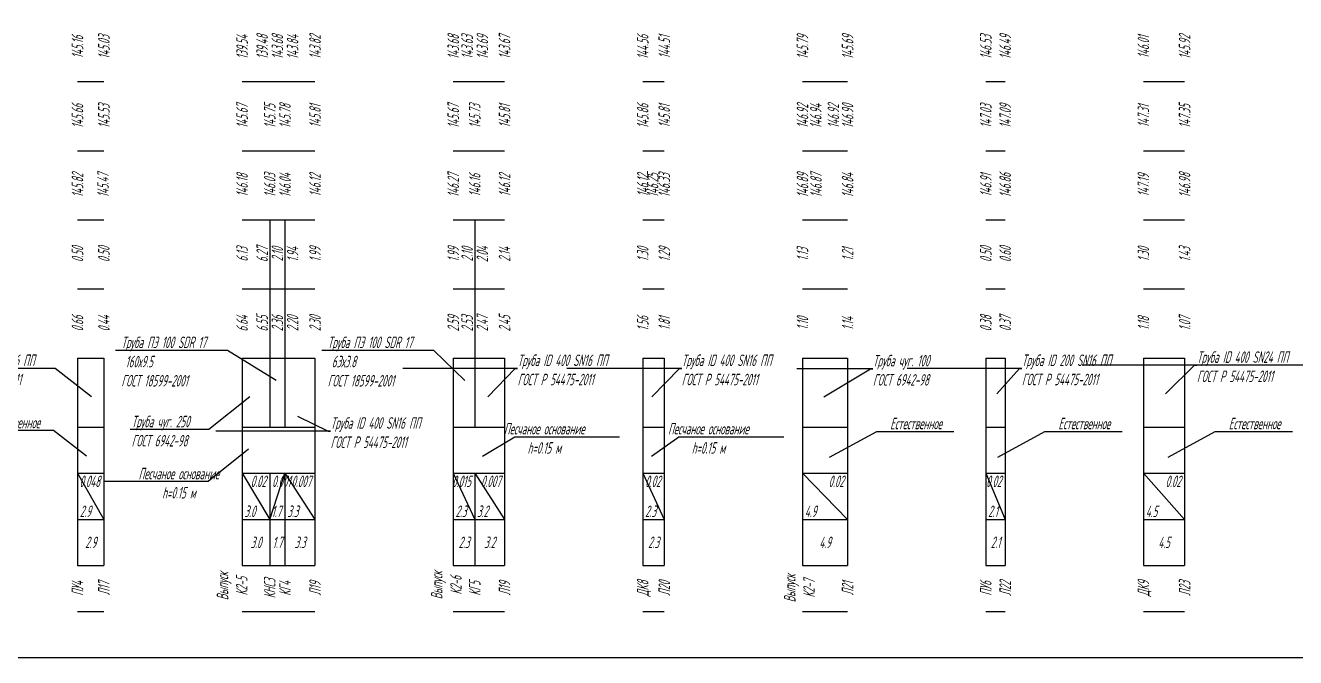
# Model space of a CAD drawing. Header units: metres. Extents: x -30 to 1753, y -860 to 400.
# Drawn here: x 389.5 to 665.2, y -430 to -292.8 of the extents above; entities that cross this region are included whole.
import ezdxf
from ezdxf import colors
from ezdxf.entities.mleader import LeaderData, LeaderLine
from ezdxf.enums import TextEntityAlignment as Align
from ezdxf.math import Vec2, Vec3

# ---------------------------------------------------------------- set-up
doc = ezdxf.new("R2010")
doc.units = ezdxf.units.M
doc.header["$LTSCALE"] = 0.2
doc.layers.add('МГТ_ИГ_Геология', color=252, linetype='Continuous')
doc.layers.add('Таблица', color=7, linetype='Continuous')
doc.layers.add('ПС-НВК-Деталировка', color=7, linetype='Continuous', lineweight=25)
doc.styles.add('SPDS', font='SPDS', dxfattribs={"width": 0.7, "oblique": 15, "height": 2.5})
doc.styles.get("Standard").update_dxf_attribs({"font": 'SPDS.shx', "width": 0.7, "oblique": 15, "height": 3})

# ---------------------------------------------------------------- blocks, each defined once
blk = doc.blocks.new('_None')

msp = doc.modelspace()

# ---------------------------------------------------------------- linework, layer by layer
at = {"layer": 'ПС-НВК-Деталировка'}
msp.add_lwpolyline([(1154, -25), (-10, -25), (-10, -430), (1154, -430)], close=True, dxfattribs=at)
at = {"layer": 'Таблица'}
for p, q in [((400.831, -305), (406.554, -305)), ((436.554, -305), (452.375, -305)), ((482.375, -305), (493.505, -305)), ((523.505, -305), (528.164, -305)), ((558.164, -305), (567.953, -305)), ((597.953, -305), (602.153, -305)), ((632.153, -305), (641.088, -305)), ((400.831, -320), (406.554, -320)), ((436.554, -320), (452.375, -320)), ((482.375, -320), (493.505, -320)), ((523.505, -320), (528.164, -320)), ((558.164, -320), (567.953, -320)), ((597.953, -320), (602.153, -320)), ((632.153, -320), (641.088, -320)), ((400.831, -335), (406.554, -335)), ((436.554, -335), (452.375, -335)), ((442.554, -335), (442.554, -350)), ((445.864, -335), (445.864, -350)), ((482.375, -335), (493.505, -335)), ((487.044, -335), (487.044, -350)), ((523.505, -335), (528.164, -335)), ((558.164, -335), (567.953, -335)), ((597.953, -335), (602.153, -335)), ((632.153, -335), (641.088, -335)), ((400.831, -350), (406.554, -350)), ((436.554, -350), (452.375, -350)), ((442.554, -350), (442.554, -365)), ((445.864, -350), (445.864, -365)), ((482.375, -350), (493.505, -350)), ((487.044, -350), (487.044, -365)), ((523.505, -350), (528.164, -350)), ((558.164, -350), (567.953, -350)), ((597.953, -350), (602.153, -350)), ((632.153, -350), (641.088, -350)), ((400.831, -365), (406.554, -365)), ((400.831, -365), (400.831, -380)), ((406.554, -365), (406.554, -380)), ((436.554, -365), (452.375, -365)), ((436.554, -365), (436.554, -380)), ((442.554, -365), (442.554, -380)), ((445.864, -365), (445.864, -380)), ((452.375, -365), (452.375, -380)), ((482.375, -365), (493.505, -365)), ((482.375, -365), (482.375, -380)), ((487.044, -365), (487.044, -380)), ((493.505, -365), (493.505, -380)), ((523.505, -365), (528.164, -365)), ((523.505, -365), (523.505, -380)), ((528.164, -365), (528.164, -380)), ((558.164, -365), (567.953, -365)), ((558.164, -365), (558.164, -380)), ((567.953, -365), (567.953, -380)), ((597.953, -365), (602.153, -365)), ((597.953, -365), (597.953, -380)), ((602.153, -365), (602.153, -380)), ((632.153, -365), (641.088, -365)), ((632.153, -365), (632.153, -380)), ((641.088, -365), (641.088, -380)), ((400.831, -380), (400.831, -390)), ((400.831, -380), (406.554, -380)), ((406.554, -380), (406.554, -390)), ((436.554, -380), (436.554, -390)), ((436.554, -380), (452.375, -380)), ((452.375, -380), (452.375, -390)), ((482.375, -380), (482.375, -390)), ((482.375, -380), (493.505, -380)), ((493.505, -380), (493.505, -390)), ((523.505, -380), (523.505, -390)), ((523.505, -380), (528.164, -380)), ((528.164, -380), (528.164, -390)), ((558.164, -380), (558.164, -390)), ((558.164, -380), (567.953, -380)), ((567.953, -380), (567.953, -390)), ((597.953, -380), (597.953, -390)), ((597.953, -380), (602.153, -380)), ((602.153, -380), (602.153, -390)), ((632.153, -380), (632.153, -390)), ((632.153, -380), (641.088, -380)), ((641.088, -380), (641.088, -390)), ((400.831, -390), (400.831, -400)), ((400.831, -390), (406.554, -400)), ((400.831, -390), (406.554, -390)), ((406.554, -390), (406.554, -400)), ((436.554, -390), (436.554, -400)), ((436.554, -390), (442.554, -400)), ((436.554, -390), (452.375, -390)), ((442.554, -390), (442.554, -400)), ((442.554, -400), (445.864, -390)), ((445.864, -390), (445.864, -400)), ((445.864, -390), (452.375, -400)), ((452.375, -390), (452.375, -400)), ((482.375, -390), (482.375, -400)), ((482.375, -390), (487.044, -400)), ((482.375, -390), (493.505, -390)), ((487.044, -390), (487.044, -400)), ((487.044, -390), (493.505, -400)), ((493.505, -390), (493.505, -400)), ((523.505, -390), (523.505, -400)), ((523.505, -390), (528.164, -400)), ((523.505, -390), (528.164, -390)), ((528.164, -390), (528.164, -400)), ((558.164, -390), (558.164, -400)), ((558.164, -390), (567.953, -400)), ((558.164, -390), (567.953, -390)), ((567.953, -390), (567.953, -400)), ((597.953, -390), (597.953, -400)), ((597.953, -390), (602.153, -400)), ((597.953, -390), (602.153, -390)), ((602.153, -390), (602.153, -400)), ((632.153, -390), (632.153, -400)), ((632.153, -390), (641.088, -400)), ((632.153, -390), (641.088, -390)), ((641.088, -390), (641.088, -400)), ((400.831, -400), (400.831, -410)), ((400.831, -400), (406.554, -400)), ((406.554, -400), (406.554, -410)), ((436.554, -400), (436.554, -410)), ((436.554, -400), (452.375, -400)), ((442.554, -400), (442.554, -410)), ((445.864, -400), (445.864, -410)), ((452.375, -400), (452.375, -410)), ((482.375, -400), (482.375, -410)), ((482.375, -400), (493.505, -400)), ((487.044, -400), (487.044, -410)), ((493.505, -400), (493.505, -410)), ((523.505, -400), (523.505, -410)), ((523.505, -400), (528.164, -400)), ((528.164, -400), (528.164, -410)), ((558.164, -400), (558.164, -410)), ((558.164, -400), (567.953, -400)), ((567.953, -400), (567.953, -410)), ((597.953, -400), (597.953, -410)), ((597.953, -400), (602.153, -400)), ((602.153, -400), (602.153, -410)), ((632.153, -400), (632.153, -410)), ((632.153, -400), (641.088, -400)), ((641.088, -400), (641.088, -410)), ((400.831, -410), (406.554, -410)), ((436.554, -410), (452.375, -410)), ((482.375, -410), (493.505, -410)), ((523.505, -410), (528.164, -410)), ((558.164, -410), (567.953, -410)), ((597.953, -410), (602.153, -410)), ((632.153, -410), (641.088, -410)), ((400.831, -420), (406.554, -420)), ((436.554, -420), (452.375, -420)), ((482.375, -420), (493.505, -420)), ((523.505, -420), (528.164, -420)), ((558.164, -420), (567.953, -420)), ((597.953, -420), (602.153, -420)), ((632.153, -420), (641.088, -420))]:
    msp.add_line(p, q, dxfattribs=at)

# ---------------------------------------------------------------- texts
at = {"layer": 'Таблица', "oblique": 15, "width": 0.7}
for s, p in [('145.16', (400.831, -297.5)), ('145.03', (406.554, -297.5)), ('139.54', (436.554, -297.5)), ('143.82', (452.375, -297.5)), ('143.68', (482.375, -297.5)), ('143.67', (493.505, -297.5)), ('144.56', (523.505, -297.5)), ('144.51', (528.164, -297.5)), ('145.79', (558.164, -297.5)), ('145.69', (567.953, -297.5)), ('146.53', (597.953, -297.5)), ('146.49', (602.153, -297.5)), ('146.01', (632.153, -297.5)), ('145.92', (641.088, -297.5)), ('145.66', (400.831, -312.5)), ('145.53', (406.554, -312.5)), ('145.67', (436.554, -312.5)), ('145.75', (442.554, -312.5)), ('145.75', (442.554, -312.5)), ('145.78', (445.864, -312.5)), ('145.78', (445.864, -312.5)), ('145.81', (452.375, -312.5)), ('145.67', (482.375, -312.5)), ('145.73', (487.044, -312.5)), ('145.73', (487.044, -312.5)), ('145.81', (493.505, -312.5)), ('145.86', (523.505, -312.5)), ('145.81', (528.164, -312.5)), ('146.92', (558.164, -312.5)), ('146.94', (561.056, -312.5)), ('146.92', (564.859, -312.5)), ('146.90', (567.953, -312.5)), ('147.03', (597.953, -312.5)), ('147.09', (602.153, -312.5)), ('147.31', (632.153, -312.5)), ('147.35', (641.088, -312.5)), ('145.82', (400.831, -327.5)), ('145.47', (406.367, -327.5)), ('146.18', (436.554, -327.5)), ('146.03', (442.554, -327.5)), ('146.03', (442.554, -327.5)), ('146.04', (445.864, -327.5)), ('146.04', (445.864, -327.5)), ('146.12', (452.375, -327.5)), ('146.27', (482.375, -327.5)), ('146.16', (487.044, -327.5)), ('146.16', (487.044, -327.5)), ('146.12', (493.505, -327.5)), ('146.12', (523.505, -327.5)), ('146.25', (525.643, -327.5)), ('146.33', (528.164, -327.5)), ('146.89', (558.164, -327.5)), ('146.87', (561.104, -327.5)), ('146.84', (567.953, -327.5)), ('146.91', (597.953, -327.5)), ('146.86', (602.153, -327.5)), ('147.19', (632.153, -327.5)), ('146.98', (641.088, -327.5)), ('0.50', (400.831, -342.5)), ('0.50', (406.554, -342.5)), ('6.13', (436.554, -342.5)), ('1.99', (452.375, -342.5)), ('1.99', (482.375, -342.5)), ('2.14', (493.505, -342.5)), ('1.30', (523.505, -342.5)), ('1.29', (528.164, -342.5)), ('1.13', (558.164, -342.5)), ('1.21', (567.953, -342.5)), ('0.50', (597.953, -342.5)), ('0.60', (602.153, -342.5)), ('1.30', (632.153, -342.5)), ('1.43', (641.088, -342.5)), ('0.66', (400.831, -357.5)), ('0.44', (406.554, -357.5)), ('6.64', (436.554, -357.5)), ('2.30', (452.375, -357.5)), ('2.59', (482.375, -357.5)), ('2.45', (493.505, -357.5)), ('1.56', (523.505, -357.5)), ('1.81', (528.164, -357.5)), ('0.38', (597.953, -357.5)), ('0.37', (602.153, -357.5)), ('1.07', (641.088, -357.5)), ('1.10', (558.164, -357.5)), ('1.14', (567.953, -357.5)), ('1.18', (632.153, -357.5)), ('ПУ4', (400.831, -415)), ('Л17', (406.554, -415)), ('КНС3', (442.554, -415)), ('КГ4', (445.864, -415)), ('Л19', (452.375, -415)), ('КГ5', (487.044, -415)), ('Л19', (493.505, -415)), ('ДК8', (523.505, -415)), ('Л20', (528.164, -415)), ('Л21', (567.953, -415)), ('ПУ6', (597.953, -415)), ('Л22', (602.153, -415)), ('ДК9', (632.153, -415)), ('Л23', (641.088, -415))]:
    msp.add_text(s, height=2.5, rotation=90, dxfattribs=at).set_placement(p, align=Align.MIDDLE_CENTER)
for s, p in [('139.48', (442.154, -297.5)), ('143.68', (445.464, -297.5)), ('143.63', (486.644, -297.5)), ('6.27', (442.154, -342.5)), ('2.10', (445.464, -342.5)), ('2.10', (486.644, -342.5)), ('6.55', (442.154, -357.5)), ('2.53', (486.644, -357.5))]:
    msp.add_text(s, height=2.5, rotation=90, dxfattribs=at).set_placement(p, align=Align.CENTER)
for s, p in [('143.68', (442.954, -297.5)), ('143.84', (446.264, -297.5)), ('143.69', (487.444, -297.5)), ('1.94', (446.264, -342.5)), ('2.04', (487.444, -342.5)), ('2.36', (442.954, -357.5)), ('2.20', (446.264, -357.5)), ('2.47', (487.444, -357.5))]:
    msp.add_text(s, height=2.5, rotation=90, dxfattribs=at).set_placement(p, align=Align.TOP_CENTER)
for s, p in [('0.048', (405.719, -390.5)), ('0.02', (441.719, -390.5)), ('0.007', (451.54, -390.5)), ('0.015', (486.209, -390.5)), ('0.007', (492.67, -390.5)), ('0.02', (527.329, -390.5)), ('0.02', (567.118, -390.5)), ('0.02', (601.318, -390.5)), ('0.02', (640.254, -390.5))]:
    msp.add_text(s, height=2.5, dxfattribs=at).set_placement(p, align=Align.TOP_RIGHT)
msp.add_text('0.001', height=2.5, dxfattribs=at).set_placement((443.054, -390.5), align=Align.TOP_LEFT)
for s, p in [('2.9', (401.331, -399.5)), ('3.0', (437.054, -399.5)), ('3.3', (446.364, -399.5)), ('2.3', (482.875, -399.5)), ('3.2', (487.544, -399.5)), ('2.3', (524.005, -399.5)), ('4.9', (558.664, -399.5)), ('2.1', (598.453, -399.5)), ('4.5', (632.653, -399.5))]:
    msp.add_text(s, height=2.5, dxfattribs=at).set_placement(p)
msp.add_text('1.7', height=2.5, dxfattribs=at).set_placement((445.029, -399.5), align=Align.RIGHT)
for s, p in [('2.9', (403.693, -405)), ('3.0', (439.554, -405)), ('1.7', (444.209, -405)), ('3.3', (449.119, -405)), ('2.3', (484.709, -405)), ('3.2', (490.275, -405)), ('2.3', (525.835, -405)), ('4.9', (563.058, -405)), ('2.1', (600.053, -405)), ('4.5', (636.621, -405))]:
    msp.add_text(s, height=2.5, dxfattribs=at).set_placement(p, align=Align.MIDDLE_CENTER)
at = {"layer": 'Таблица', "char_height": 2.5, "attachment_point": 1, "rotation": 90}
for s, insert in [('\\pxqc;{\\Q15;\\W0.7;Выпуск К2-5}', (431.053, -415.846)), ('\\pxqc;{\\Q15;\\W0.7;Выпуск К2-6}', (477.541, -415.663)), ('\\pxqc;{\\Q15;\\W0.7;Выпуск К2-7}', (554.157, -416.321))]:
    msp.add_mtext_dynamic_manual_height_columns(s, width=2.69875, gutter_width=15, heights=[0], dxfattribs=dict(at, insert=insert))

# ---------------------------------------------------------------- leaders
at = {"layer": 'МГТ_ИГ_Геология', "color": 0, "lineweight": 25}
ml = msp.add_multileader_mtext('Standard', dxfattribs=at)
ml.set_content('{\\Q15;\\W0.7;Естественное}', style='SPDS')
ml.set_leader_properties()
ml.set_arrow_properties(name='NONE')
ml.build(insert=Vec2(0, 0))
ml.multileader.update_dxf_attribs({"text_left_attachment_type": 6, "text_right_attachment_type": 6, "dogleg_length": 0.5, "arrow_head_size": 1})
ctx = ml.context
ctx.base_point, ctx.char_height, ctx.arrow_head_size, ctx.landing_gap_size, ctx.plane_origin = Vec3(379.049, -380.748), 2.5, 1, 0, Vec3(-1493.255, 357.614)
ctx.left_attachment, ctx.right_attachment, ctx.text_align_type = 6, 6, 1
notes = []
notes.append((ctx, [(0, (1, 1, 0), (395.593, -380.748), (-1, 0), 0.5, [(0, [(402.76, -386.262)], 0, [])])]))
ctx.mtext.insert, ctx.mtext.width, ctx.mtext.defined_height, ctx.mtext.alignment, ctx.mtext.line_spacing_style, ctx.mtext.flow_direction = Vec3(387.071, -377.748), 22.00699, 8.316, 2, 2, 5
ml = msp.add_multileader_mtext('Standard', dxfattribs=at)
ml.set_content('{\\Q15;\\W0.7;Песчаное основание \\Ph=0.15 м}', style='SPDS')
ml.set_leader_properties()
ml.set_arrow_properties(name='NONE')
ml.build(insert=Vec2(0, 0))
ml.multileader.update_dxf_attribs({"text_left_attachment_type": 6, "text_right_attachment_type": 6, "dogleg_length": 0.5, "arrow_head_size": 1})
ctx = ml.context
ctx.base_point, ctx.char_height, ctx.arrow_head_size, ctx.landing_gap_size, ctx.plane_origin = Vec3(496.249, -382.076), 2.5, 1, 0, Vec3(-1407.283, 357.614)
ctx.left_attachment, ctx.right_attachment, ctx.text_align_type = 6, 6, 1
notes.append((ctx, [(1, (1, 1, 0), (495.749, -382.076), (1, 0), 0.5, [(0, [(488.731, -386.262)], 0, [])])]))
ctx.mtext.insert, ctx.mtext.width, ctx.mtext.defined_height, ctx.mtext.alignment, ctx.mtext.line_spacing_style, ctx.mtext.flow_direction = Vec3(502.127, -379.076), 22.00699, 8.316, 2, 2, 5
ml = msp.add_multileader_mtext('Standard', dxfattribs=at)
ml.set_content('{\\Q15;\\W0.7;Песчаное основание \\Ph=0.15 м}', style='SPDS')
ml.set_leader_properties()
ml.set_arrow_properties(name='NONE')
ml.build(insert=Vec2(0, 0))
ml.multileader.update_dxf_attribs({"text_left_attachment_type": 6, "text_right_attachment_type": 6, "dogleg_length": 0.5, "arrow_head_size": 1})
ctx = ml.context
ctx.base_point, ctx.char_height, ctx.arrow_head_size, ctx.landing_gap_size, ctx.plane_origin = Vec3(531.868, -382.076), 2.5, 1, 0, Vec3(-1371.664, 357.614)
ctx.left_attachment, ctx.right_attachment, ctx.text_align_type = 6, 6, 1
notes.append((ctx, [(1, (1, 1, 0), (531.368, -382.076), (1, 0), 0.5, [(0, [(525.412, -386.262)], 0, [])])]))
ctx.mtext.insert, ctx.mtext.width, ctx.mtext.defined_height, ctx.mtext.alignment, ctx.mtext.line_spacing_style, ctx.mtext.flow_direction = Vec3(537.747, -379.076), 22.00699, 8.316, 2, 2, 5
ml = msp.add_multileader_mtext('Standard', dxfattribs=at)
ml.set_content('{\\Q15;\\W0.7;Естественное}', style='SPDS')
ml.set_leader_properties()
ml.set_arrow_properties(name='NONE')
ml.build(insert=Vec2(0, 0))
ml.multileader.update_dxf_attribs({"text_left_attachment_type": 6, "text_right_attachment_type": 6, "dogleg_length": 0.5, "arrow_head_size": 1})
ctx = ml.context
ctx.base_point, ctx.char_height, ctx.arrow_head_size, ctx.landing_gap_size, ctx.plane_origin = Vec3(574.776, -380.954), 2.5, 1, 0, Vec3(-1343.598, 358.308)
ctx.left_attachment, ctx.right_attachment, ctx.text_align_type = 6, 6, 1
notes.append((ctx, [(1, (1, 1, 0), (574.276, -380.954), (1, 0), 0.5, [(0, [(564.031, -386.489)], 0, [])])]))
ctx.mtext.insert, ctx.mtext.width, ctx.mtext.defined_height, ctx.mtext.alignment, ctx.mtext.line_spacing_style, ctx.mtext.flow_direction = Vec3(582.798, -377.954), 22.00699, 8.316, 2, 2, 5
ml = msp.add_multileader_mtext('Standard', dxfattribs=at)
ml.set_content('{\\Q15;\\W0.7;Естественное}', style='SPDS')
ml.set_leader_properties()
ml.set_arrow_properties(name='NONE')
ml.build(insert=Vec2(0, 0))
ml.multileader.update_dxf_attribs({"text_left_attachment_type": 6, "text_right_attachment_type": 6, "dogleg_length": 0.5, "arrow_head_size": 1})
ctx = ml.context
ctx.base_point, ctx.char_height, ctx.arrow_head_size, ctx.landing_gap_size, ctx.plane_origin = Vec3(611.291, -380.954), 2.5, 1, 0, Vec3(-1307.083, 358.308)
ctx.left_attachment, ctx.right_attachment, ctx.text_align_type = 6, 6, 1
notes.append((ctx, [(1, (1, 1, 0), (610.791, -380.954), (1, 0), 0.5, [(0, [(600.546, -386.489)], 0, [])])]))
ctx.mtext.insert, ctx.mtext.width, ctx.mtext.defined_height, ctx.mtext.alignment, ctx.mtext.line_spacing_style, ctx.mtext.flow_direction = Vec3(619.313, -377.954), 22.00699, 8.316, 2, 2, 5
ml = msp.add_multileader_mtext('Standard', dxfattribs=at)
ml.set_content('{\\Q15;\\W0.7;Естественное}', style='SPDS')
ml.set_leader_properties()
ml.set_arrow_properties(name='NONE')
ml.build(insert=Vec2(0, 0))
ml.multileader.update_dxf_attribs({"text_left_attachment_type": 6, "text_right_attachment_type": 6, "dogleg_length": 0.5, "arrow_head_size": 1})
ctx = ml.context
ctx.base_point, ctx.char_height, ctx.arrow_head_size, ctx.landing_gap_size, ctx.plane_origin = Vec3(648.251, -380.954), 2.5, 1, 0, Vec3(-1270.124, 358.308)
ctx.left_attachment, ctx.right_attachment, ctx.text_align_type = 6, 6, 1
notes.append((ctx, [(1, (1, 1, 0), (647.751, -380.954), (1, 0), 0.5, [(0, [(637.505, -386.489)], 0, [])])]))
ctx.mtext.insert, ctx.mtext.width, ctx.mtext.defined_height, ctx.mtext.alignment, ctx.mtext.line_spacing_style, ctx.mtext.flow_direction = Vec3(656.272, -377.954), 22.00699, 8.316, 2, 2, 5
ml = msp.add_multileader_mtext('Standard', dxfattribs=at)
ml.set_content('{\\Q15;\\W0.7;Песчаное основание \\Ph=0.15 м}', style='SPDS')
ml.set_leader_properties()
ml.set_arrow_properties(name='NONE')
ml.build(insert=Vec2(0, 0))
ml.multileader.update_dxf_attribs({"text_left_attachment_type": 6, "text_right_attachment_type": 6, "dogleg_length": 0.5, "arrow_head_size": 1})
ctx = ml.context
ctx.base_point, ctx.char_height, ctx.arrow_head_size, ctx.landing_gap_size, ctx.plane_origin = Vec3(416.95, -391.814), 2.5, 1, 0, Vec3(-1446.454, 356.839)
ctx.left_attachment, ctx.right_attachment, ctx.text_align_type = 6, 6, 1
notes.append((ctx, [(0, (1, 1, 0), (429.207, -391.814), (-1, 0), 0.5, [(0, [(437.961, -384.744)], 0, [])])]))
ctx.mtext.insert, ctx.mtext.width, ctx.mtext.defined_height, ctx.mtext.alignment, ctx.mtext.line_spacing_style, ctx.mtext.flow_direction = Vec3(422.828, -388.814), 22.00699, 8.316, 2, 2, 5
at = {"layer": 'Таблица'}
ml = msp.add_multileader_mtext('Standard', dxfattribs=at)
ml.set_content('Труба ПЭ 100 SDR 17\\P 160х9.5 \\PГОСТ 18599-2001 ', color=256, style='SPDS')
ml.set_leader_properties()
ml.set_arrow_properties(name='NONE')
ml.build(insert=Vec2(0, 0))
ml.multileader.update_dxf_attribs({"text_left_attachment_type": 6, "text_right_attachment_type": 6, "dogleg_length": 0.5, "arrow_head_size": 1})
ctx = ml.context
ctx.base_point, ctx.char_height, ctx.arrow_head_size, ctx.landing_gap_size, ctx.plane_origin = Vec3(410.337, -363.341), 2.5, 1, 0, Vec3(-1453.204, 373.165)
ctx.left_attachment, ctx.right_attachment = 6, 6
notes.append((ctx, [(0, (1, 1, 0), (433.382, -363.341), (-1, 0), 0.5, [(0, [(443.932, -369.886)], 0, [])])]))
ctx.mtext.insert, ctx.mtext.width, ctx.mtext.defined_height, ctx.mtext.line_spacing_style, ctx.mtext.flow_direction = Vec3(410.337, -360.341), 23.92149, 8.512, 2, 5
ml = msp.add_multileader_mtext('Standard', dxfattribs=at)
ml.set_content('Труба ПЭ 100 SDR 17\\P 63х3.8 \\PГОСТ 18599-2001 ', color=256, style='SPDS')
ml.set_leader_properties()
ml.set_arrow_properties(name='NONE')
ml.build(insert=Vec2(0, 0))
ml.multileader.update_dxf_attribs({"text_left_attachment_type": 6, "text_right_attachment_type": 6, "dogleg_length": 0.5, "arrow_head_size": 1})
ctx = ml.context
ctx.base_point, ctx.char_height, ctx.arrow_head_size, ctx.landing_gap_size, ctx.plane_origin = Vec3(455.114, -363.341), 2.5, 1, 0, Vec3(-1412.249, 373.165)
ctx.left_attachment, ctx.right_attachment = 6, 6
notes.append((ctx, [(0, (1, 1, 0), (478.159, -363.341), (-1, 0), 0.5, [(0, [(484.887, -369.886)], 0, [])])]))
ctx.mtext.insert, ctx.mtext.width, ctx.mtext.defined_height, ctx.mtext.line_spacing_style, ctx.mtext.flow_direction = Vec3(455.114, -360.341), 23.92149, 8.512, 2, 5
ml = msp.add_multileader_mtext('Standard', dxfattribs=at)
ml.set_content('Труба ID 400 SN24 ПП\\PГОСТ Р 54475-2011 ', color=256, style='SPDS')
ml.set_leader_properties()
ml.set_arrow_properties(name='NONE')
ml.build(insert=Vec2(0, 0))
ml.multileader.update_dxf_attribs({"text_left_attachment_type": 6, "text_right_attachment_type": 6, "dogleg_length": 0.5, "arrow_head_size": 1})
ctx = ml.context
ctx.base_point, ctx.char_height, ctx.arrow_head_size, ctx.landing_gap_size, ctx.plane_origin = Vec3(643.754, -366.542), 2.5, 1, 0, Vec3(-1260.198, 370.302)
ctx.left_attachment, ctx.right_attachment = 6, 6
notes.append((ctx, [(1, (1, 1, 0), (643.254, -366.542), (1, 0), 0.5, [(0, [(636.937, -372.749)], 0, [])])]))
ctx.mtext.insert, ctx.mtext.width, ctx.mtext.defined_height, ctx.mtext.line_spacing_style, ctx.mtext.flow_direction = Vec3(643.754, -363.542), 31.31538, 8.512, 2, 5
ml = msp.add_multileader_mtext('Standard', dxfattribs=at)
ml.set_content('Труба ID 400 SN24 ПП\\PГОСТ Р 54475-2011 ', color=256, style='SPDS')
ml.set_leader_properties()
ml.set_arrow_properties(name='NONE')
ml.build(insert=Vec2(0, 0))
ml.multileader.update_dxf_attribs({"text_left_attachment_type": 6, "text_right_attachment_type": 6, "dogleg_length": 0.5, "arrow_head_size": 1})
ctx = ml.context
ctx.base_point, ctx.char_height, ctx.arrow_head_size, ctx.landing_gap_size, ctx.plane_origin = Vec3(643.754, -366.542), 2.5, 1, 0, Vec3(-1221.101, 370.302)
ctx.left_attachment, ctx.right_attachment = 6, 6
notes.append((ctx, [(0, (1, 1, 0), (668.374, -366.542), (-1, 0), 0.5, [(0, [(676.035, -372.749)], 0, [])])]))
ctx.mtext.insert, ctx.mtext.width, ctx.mtext.defined_height, ctx.mtext.line_spacing_style, ctx.mtext.flow_direction = Vec3(643.754, -363.542), 30.74663, 8.512, 2, 5
ml = msp.add_multileader_mtext('Standard', dxfattribs=at)
ml.set_content('Труба ID 200 SN16 ПП\\PГОСТ Р 54475-2011 ', color=256, style='SPDS')
ml.set_leader_properties()
ml.set_arrow_properties(name='NONE')
ml.build(insert=Vec2(0, 0))
ml.multileader.update_dxf_attribs({"text_left_attachment_type": 6, "text_right_attachment_type": 6, "dogleg_length": 0.5, "arrow_head_size": 1})
ctx = ml.context
ctx.base_point, ctx.char_height, ctx.arrow_head_size, ctx.landing_gap_size, ctx.plane_origin = Vec3(372.114, -367.235), 2.5, 1, 0, Vec3(-1493.255, 369.609)
ctx.left_attachment, ctx.right_attachment = 6, 6
notes.append((ctx, [(0, (1, 1, 0), (395.99, -367.235), (-1, 0), 0.5, [(0, [(403.881, -373.443)], 0, [])])]))
ctx.mtext.insert, ctx.mtext.width, ctx.mtext.defined_height, ctx.mtext.line_spacing_style, ctx.mtext.flow_direction = Vec3(372.114, -364.235), 30.74663, 8.512, 2, 5
ml = msp.add_multileader_mtext('Standard', dxfattribs=at)
ml.set_content('Труба ID 400 SN16 ПП\\PГОСТ Р 54475-2011 ', color=256, style='SPDS')
ml.set_leader_properties()
ml.set_arrow_properties(name='NONE')
ml.build(insert=Vec2(0, 0))
ml.multileader.update_dxf_attribs({"text_left_attachment_type": 6, "text_right_attachment_type": 6, "dogleg_length": 0.5, "arrow_head_size": 1})
ctx = ml.context
ctx.base_point, ctx.char_height, ctx.arrow_head_size, ctx.landing_gap_size, ctx.plane_origin = Vec3(496.329, -367.235), 2.5, 1, 0, Vec3(-1407.283, 369.609)
ctx.left_attachment, ctx.right_attachment = 6, 6
notes.append((ctx, [(1, (1, 1, 0), (495.829, -367.235), (1, 0), 0.5, [(0, [(489.852, -373.443)], 0, [])])]))
ctx.mtext.insert, ctx.mtext.width, ctx.mtext.defined_height, ctx.mtext.line_spacing_style, ctx.mtext.flow_direction = Vec3(496.329, -364.235), 30.74663, 8.512, 2, 5
ml = msp.add_multileader_mtext('Standard', dxfattribs=at)
ml.set_content('Труба ID 400 SN16 ПП\\PГОСТ Р 54475-2011 ', color=256, style='SPDS')
ml.set_leader_properties()
ml.set_arrow_properties(name='NONE')
ml.build(insert=Vec2(0, 0))
ml.multileader.update_dxf_attribs({"text_left_attachment_type": 6, "text_right_attachment_type": 6, "dogleg_length": 0.5, "arrow_head_size": 1})
ctx = ml.context
ctx.base_point, ctx.char_height, ctx.arrow_head_size, ctx.landing_gap_size, ctx.plane_origin = Vec3(531.949, -367.235), 2.5, 1, 0, Vec3(-1371.664, 369.609)
ctx.left_attachment, ctx.right_attachment = 6, 6
notes.append((ctx, [(1, (1, 1, 0), (531.449, -367.235), (1, 0), 0.5, [(0, [(525.472, -373.443)], 0, [])])]))
ctx.mtext.insert, ctx.mtext.width, ctx.mtext.defined_height, ctx.mtext.line_spacing_style, ctx.mtext.flow_direction = Vec3(531.949, -364.235), 30.74663, 8.512, 2, 5
ml = msp.add_multileader_mtext('Standard', dxfattribs=at)
ml.set_content('{\\Q15;\\W0.7;Труба чуг. 100\\PГОСТ 6942-98}', color=256, style='SPDS')
ml.set_leader_properties()
ml.set_arrow_properties(name='NONE')
ml.build(insert=Vec2(0, 0))
ml.multileader.update_dxf_attribs({"text_left_attachment_type": 6, "text_right_attachment_type": 6, "dogleg_length": 0.5, "arrow_head_size": 1})
ctx = ml.context
ctx.base_point, ctx.char_height, ctx.arrow_head_size, ctx.landing_gap_size, ctx.plane_origin = Vec3(573.442, -367.311), 2.5, 1, 0, Vec3(-1334.347, 369.609)
ctx.left_attachment, ctx.right_attachment = 6, 6
notes.append((ctx, [(1, (1, 1, 0), (572.942, -367.311), (1, 0), 0.5, [(0, [(562.789, -373.443)], 0, [])])]))
ctx.mtext.insert, ctx.mtext.width, ctx.mtext.defined_height, ctx.mtext.line_spacing_style, ctx.mtext.flow_direction = Vec3(573.442, -364.311), 30.74663, 8.512, 2, 5
ml = msp.add_multileader_mtext('Standard', dxfattribs=at)
ml.set_content('Труба ID 200 SN16 ПП\\PГОСТ Р 54475-2011 ', color=256, style='SPDS')
ml.set_leader_properties()
ml.set_arrow_properties(name='NONE')
ml.build(insert=Vec2(0, 0))
ml.multileader.update_dxf_attribs({"text_left_attachment_type": 6, "text_right_attachment_type": 6, "dogleg_length": 0.5, "arrow_head_size": 1})
ctx = ml.context
ctx.base_point, ctx.char_height, ctx.arrow_head_size, ctx.landing_gap_size, ctx.plane_origin = Vec3(605.763, -367.229), 2.5, 1, 0, Vec3(-1296.766, 370.302)
ctx.left_attachment, ctx.right_attachment = 6, 6
notes.append((ctx, [(1, (1, 1, 0), (605.263, -367.229), (1, 0), 0.5, [(0, [(600.37, -372.749)], 0, [])])]))
ctx.mtext.insert, ctx.mtext.width, ctx.mtext.defined_height, ctx.mtext.line_spacing_style, ctx.mtext.flow_direction = Vec3(605.763, -364.229), 30.74663, 8.512, 2, 5
ml = msp.add_multileader_mtext('Standard', dxfattribs=at)
ml.set_content('{\\Q15;\\W0.7;Труба чуг. 250\\PГОСТ 6942-98}', color=256, style='SPDS')
ml.set_leader_properties()
ml.set_arrow_properties(name='NONE')
ml.build(insert=Vec2(0, 0))
ml.multileader.update_dxf_attribs({"text_left_attachment_type": 6, "text_right_attachment_type": 6, "dogleg_length": 0.5, "arrow_head_size": 1})
ctx = ml.context
ctx.base_point, ctx.char_height, ctx.arrow_head_size, ctx.landing_gap_size, ctx.plane_origin = Vec3(412.568, -380.524), 2.5, 1, 0, Vec3(-1458.909, 369.609)
ctx.left_attachment, ctx.right_attachment = 6, 6
notes.append((ctx, [(0, (1, 1, 0), (429.313, -380.524), (-1, 0), 0.5, [(0, [(438.227, -373.443)], 0, [])])]))
ctx.mtext.insert, ctx.mtext.width, ctx.mtext.defined_height, ctx.mtext.line_spacing_style, ctx.mtext.flow_direction = Vec3(412.568, -377.524), 30.74663, 8.512, 2, 5
ml = msp.add_multileader_mtext('Standard', dxfattribs=at)
ml.set_content('Труба ID 400 SN16 ПП\\PГОСТ Р 54475-2011 ', color=256, style='SPDS')
ml.set_leader_properties()
ml.set_arrow_properties(name='NONE')
ml.build(insert=Vec2(0, 0))
ml.multileader.update_dxf_attribs({"text_left_attachment_type": 6, "text_right_attachment_type": 6, "dogleg_length": 0.5, "arrow_head_size": 1})
ctx = ml.context
ctx.base_point, ctx.char_height, ctx.arrow_head_size, ctx.landing_gap_size, ctx.plane_origin = Vec3(455.758, -380.846), 2.5, 1, 0, Vec3(-1448.55, 365.437)
ctx.left_attachment, ctx.right_attachment = 6, 6
notes.append((ctx, [(1, (1, 1, 0), (455.258, -380.846), (1, 0), 0.5, [(0, [(448.586, -377.615)], 0, [])])]))
ctx.mtext.insert, ctx.mtext.width, ctx.mtext.defined_height, ctx.mtext.line_spacing_style, ctx.mtext.flow_direction = Vec3(455.758, -377.846), 30.74663, 8.512, 2, 5
for ctx, leaders in notes:
    for number, flags, end, landing, length, lines in leaders:
        leader = LeaderData()
        leader.index, (leader.has_last_leader_line, leader.has_dogleg_vector, leader.attachment_direction) = number, flags
        leader.last_leader_point, leader.dogleg_vector, leader.dogleg_length = Vec3(end), Vec3(landing), length
        for number, points, colour, breaks in lines:
            line = LeaderLine()
            line.index, line.vertices, line.color, line.breaks = number, Vec3.list(points), colors.encode_raw_color(colour), breaks
            leader.lines.append(line)
        ctx.leaders.append(leader)

doc.saveas('drawing.dxf')
